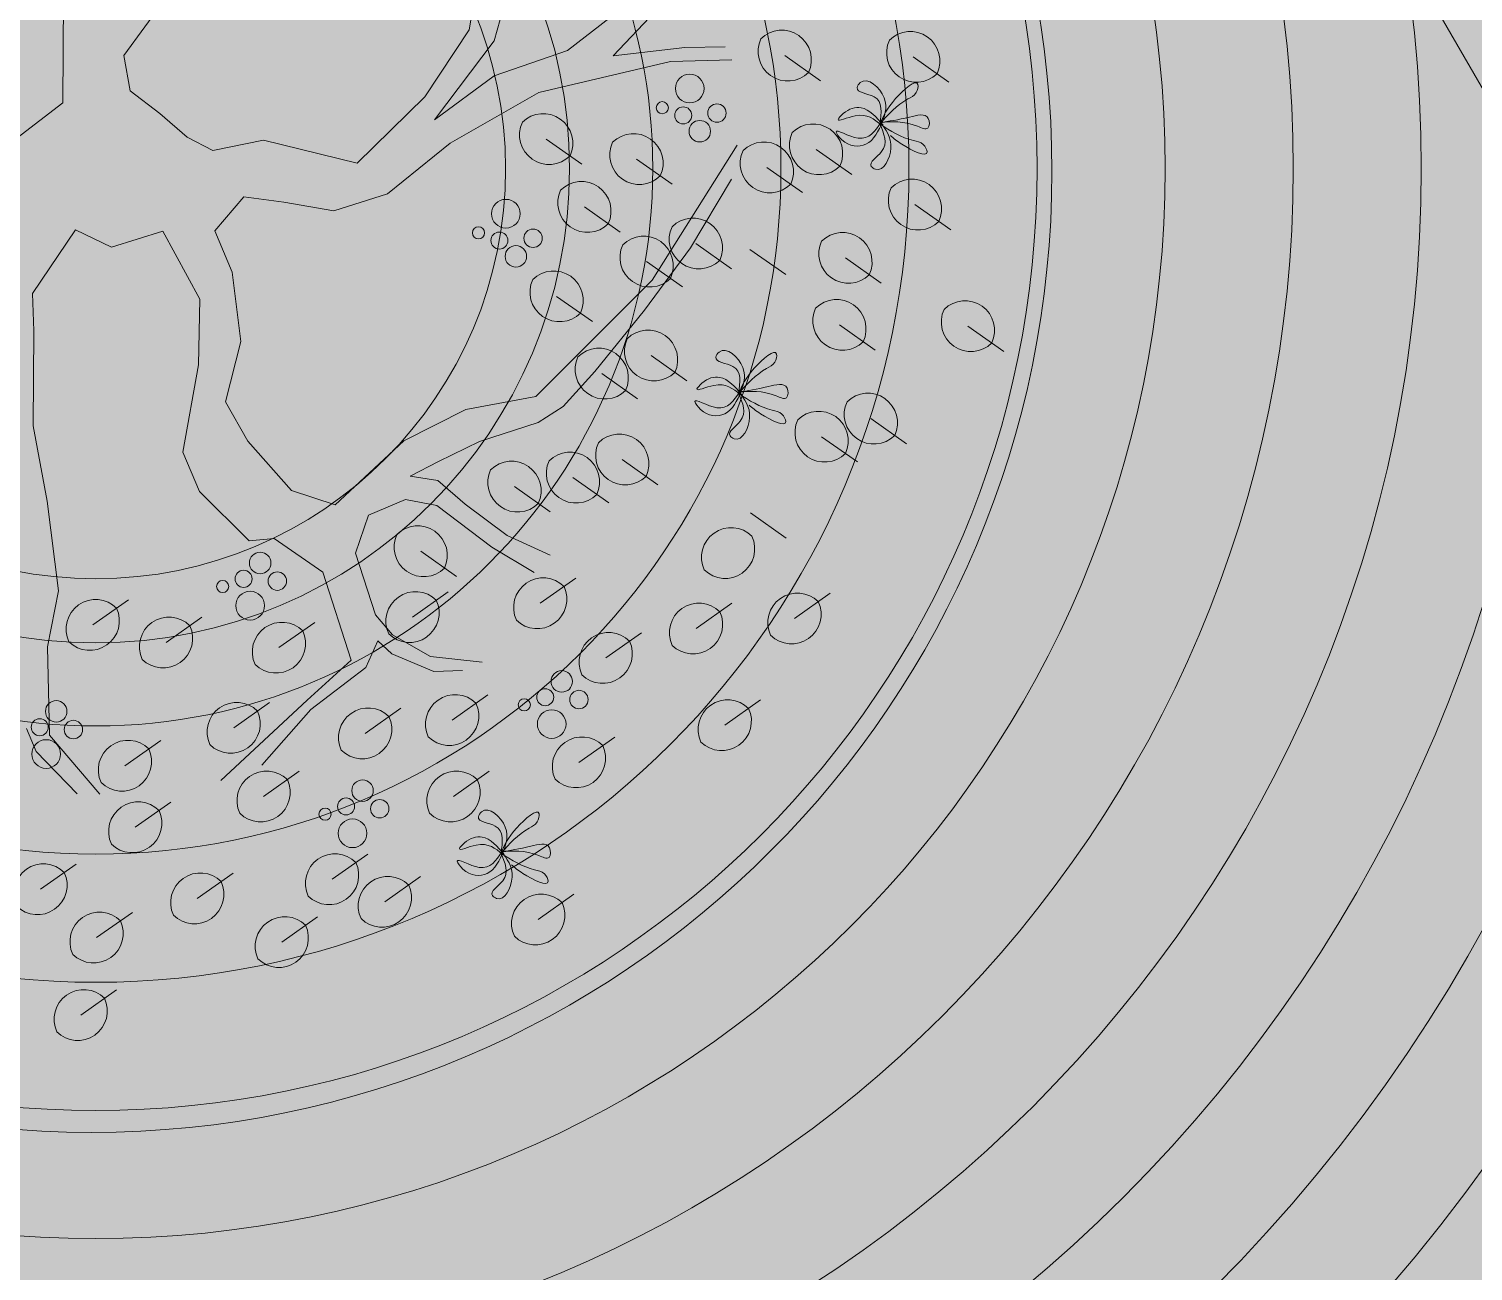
# Model space of a CAD drawing. Header units: inches. Extents: x 0 to 766, y -245 to 236.
# Drawn here: x 210.38 to 211.508, y 61.3 to 62.269 of the extents above; entities that cross this region are included whole.
import ezdxf

# ---------------------------------------------------------------- set-up
doc = ezdxf.new("R2010")
doc.units = ezdxf.units.IN
doc.header["$MEASUREMENT"] = 0
for name, color, linetype, lineweight in [('DLP_ETAPAS', 251, 'Continuous', 9), ('DLP_HATCH', 251, 'Continuous', 9), ('XREF_MOBILIARIO_200612$0$A-AN-SYMB', 251, 'Continuous', 9), ('XREF_PAISAJISMO_200612$0$A-PISO-BAJO', 251, 'Continuous', 9), ('XREF_PISOS_200612$0$A-HATCH-PISOS', 251, 'Continuous', 9), ('XREF_PISOS_200612$0$A-PISO-BAJO', 251, 'Continuous', 9), ('XREF_VEGETACION_200612$0$0_PA_alternathera verde', 251, 'Continuous', 9), ('XREF_VEGETACION_200612$0$0_PA_mora', 251, 'Continuous', 9)]:
    doc.layers.add(name, color=color, linetype=linetype, lineweight=lineweight)

# ---------------------------------------------------------------- blocks, each defined once
blk = doc.blocks.new('XREF_VEGETACION_200612$0$R3')
at = {"color": 97, "lineweight": 9, "true_color": 0x25742c}
for p, q in [((0.2087456060688169, 0.0775755072018001), (0.2162436120739812, 0.1214636338907553)), ((0.0568763860267723, 0.1196635339402405), (0.0158067486306663, 0.0632092573100636)), ((-0.018432921029671, 0.036813070822916), (-0.0179218342031504, 0.0973869471584976)), ((0.2226871457432935, 0.0713220092569031), (0.2317335295148268, 0.1037996848269813)), ((0.3016215523875871, 0.0953305650924676), (0.263787976263302, 0.0659054772468153)), ((0.2892837489119415, 0.0629986583238065), (0.3128149115237306, 0.0879255118427409)), ((0.1840248760848908, 0.0400584249089775), (0.2087456060688169, 0.0775755072018001)), ((0.1894069481842848, 0.0272052753448406), (0.2226871457432935, 0.0713220092569031)), ((0.263787976263302, 0.0659054772468153), (0.2227886316570107, 0.0517514926619924)), ((0.3293497517197466, 0.067682822108452), (0.2892837489119415, 0.0629986583238065)), ((0.3518394585877331, 0.0680559595345471), (0.3293497517197466, 0.067682822108452)), ((0.0158067486306663, 0.0632092573100636), (0.0191996522528939, 0.0434929725789743)), ((0.3213329598879113, 0.0597871967346464), (0.2476847024790914, 0.0425641501348082)), ((0.3555203097398589, 0.0607918257937286), (0.3213329598879113, 0.0597871967346464)), ((0.2227886316570107, 0.0517514926619924), (0.1894069481842848, 0.0272052753448406)), ((0.0191996522528939, 0.0434929725789743), (0.0358203641729347, 0.030841233622823)), ((0.2476847024790914, 0.0425641501348082), (0.1980679010078461, 0.0142344097039882)), ((-0.0441006925623242, 0.0169868501694737), (-0.018432921029671, 0.036813070822916)), ((0.1461335880581487, 0.0030565563303071), (0.1840248760848908, 0.0400584249089775)), ((0.0358203641729347, 0.030841233622823), (0.0510938328774273, 0.0175912602666131)), ((0.0510938328774273, 0.0175912602666131), (0.06556809427405601, 0.0100693384022748)), ((0.06556809427405601, 0.0100693384022748), (0.0938693675618652, 0.0158898969669963)), ((0.0938693675618652, 0.0158898969669963), (0.1461335880581487, 0.0030565563303071)), ((0.1980679010078461, 0.0142344097039882), (0.1630128630572472, -0.0140264109054442)), ((0.3110021541880314, -0.0622778092591716), (0.3585848138189931, 0.0130389446874801)), ((0.3325445348026506, -0.0442131336874923), (0.3553629232575304, -0.0059686269198096)), ((0.0828909538149105, -0.0158727853461187), (0.0665413745529122, -0.0348102603969665)), ((0.105076537536263, -0.0186742076571136), (0.0828909538149105, -0.0158727853461187)), ((0.1630128630572472, -0.0140264109054442), (0.1330370565608518, -0.0235644444216519)), ((0.1330370565608518, -0.0235644444216519), (0.105076537536263, -0.0186742076571136)), ((-0.0352370951886769, -0.0698759368572155), (-0.0113449489811615, -0.03419571800583299)), ((-0.0113449489811615, -0.03419571800583299), (0.0088821032815076, -0.0438482393934123)), ((0.0088821032815076, -0.0438482393934123), (0.0374684437924202, -0.0348928174399816)), ((0.0374684437924202, -0.0348928174399816), (0.0374684437924202, -0.0348928174399816)), ((0.0374684437924202, -0.0348928174399816), (0.0582832908397109, -0.0729880444918649)), ((0.0665413745529122, -0.0348102603969665), (0.0762196171467053, -0.0579232616645413)), ((0.3067500437400668, -0.0791659287291964), (0.3325445348026506, -0.0442131336874923)), ((0.0762196171467053, -0.0579232616645413), (0.0811153358069987, -0.0966557855312544)), ((0.2459850088260964, -0.1272373464896077), (0.3110021541880314, -0.0622778092591716)), ((-0.0345635357769538, -0.0907293234737381), (-0.0352370951886769, -0.0698759368572155)), ((0.0582832908397109, -0.0729880444918649), (0.0574248696125892, -0.1095905342534706)), ((0.2790245930055448, -0.1134024899199062), (0.3067500437400668, -0.0791659287291964)), ((-0.0350047648530563, -0.1437554290207572), (-0.0345635357769538, -0.0907293234737381)), ((0.0811153358069987, -0.0966557855312544), (0.0725986883495011, -0.1304023400160759)), ((0.0574248696125892, -0.1095905342534706), (0.0487944367327486, -0.1584907599619783)), ((0.2613156240147987, -0.1329091907566635), (0.2790245930055448, -0.1134024899199062)), ((0.2069755138596179, -0.134527913198383), (0.2459850088260964, -0.1272373464896077)), ((0.0725986883495011, -0.1304023400160759), (0.0850561469536615, -0.1523507913383355)), ((0.1722612268462171, -0.1520779384785555), (0.2069755138596179, -0.134527913198383)), ((0.2472295468202219, -0.1418230311909951), (0.2613156240147987, -0.1329091907566635)), ((-0.0271457652742129, -0.1857509373780317), (-0.0350047648530563, -0.1437554290207572)), ((0.2145053901601273, -0.152510313105779), (0.2472295468202219, -0.1418230311909951)), ((0.0850561469536615, -0.1523507913383355), (0.1095047930465967, -0.1798811009547876)), ((0.1338694924982064, -0.1877994548095785), (0.1722612268462171, -0.1520779384785555)), ((0.1916729074926593, -0.1635950939884765), (0.2145053901601273, -0.152510313105779)), ((0.0487944367327486, -0.1584907599619783), (0.0579418713786026, -0.1803361215784207)), ((0.1756844881037978, -0.1717815112783114), (0.1916729074926593, -0.1635950939884765)), ((0.1913007312774653, -0.174319841177919), (0.1756844881037978, -0.1717815112783114)), ((0.2065316964985868, -0.1875535165210067), (0.1913007312774653, -0.174319841177919)), ((0.0579418713786026, -0.1803361215784207), (0.0856985172326859, -0.2079703676976123)), ((0.1095047930465967, -0.1798811009547876), (0.1338694924982064, -0.1877994548095785)), ((0.1524495813433759, -0.1936021195514286), (0.173106237018942, -0.1849524385058885)), ((0.173106237018942, -0.1849524385058885), (0.1906436002576015, -0.1881778200257713)), ((-0.0207023433581526, -0.2358941930770584), (-0.0271457652742129, -0.1857509373780317)), ((0.1451647293495739, -0.2147740674344618), (0.1524495813433759, -0.1936021195514286)), ((0.1906436002576015, -0.1881778200257713), (0.2214217990292582, -0.2114996202541306)), ((0.2299822224936179, -0.2049003624320562), (0.2065316964985868, -0.1875535165210067)), ((0.0856985172326859, -0.2079703676976123), (0.0996865755248564, -0.2066184687621444)), ((0.0996865755248564, -0.2066184687621444), (0.12696983929834, -0.2254076213169469)), ((0.2540314964214758, -0.2159662909417079), (0.2299822224936179, -0.2049003624320562)), ((0.1563605976120925, -0.2493111869763993), (0.1451647293495739, -0.2147740674344618)), ((0.2214217990292582, -0.2114996202541306), (0.2451692560514971, -0.2257399368799042)), ((0.12696983929834, -0.2254076213169469), (0.1427317388549341, -0.2746628072544581)), ((-0.0270012211020685, -0.2672205973818222), (-0.0207023433581526, -0.2358941930770584)), ((0.1658792532489883, -0.2604314096017788), (0.1563605976120925, -0.2493111869763993)), ((0.1509206619451788, -0.2787880139127311), (0.1576352078716923, -0.263883484570556)), ((0.1576352078716923, -0.263883484570556), (0.1655074688353579, -0.271155199571524)), ((0.1871816956598309, -0.2726483279981267), (0.1658792532489883, -0.2604314096017788)), ((-0.0257693770790297, -0.3165314257911405), (-0.0270012211020685, -0.2672205973818222)), ((0.1655074688353579, -0.271155199571524), (0.1890266093259925, -0.280953207051482)), ((0.2159686046383058, -0.2757002412119505), (0.1871816956598309, -0.2726483279981267)), ((0.1427317388549341, -0.2746628072544581), (0.118126144645089, -0.2970256555661876)), ((0.1202858106547069, -0.302183242008482), (0.1509206619451788, -0.2787880139127311)), ((0.1890266093259925, -0.280953207051482), (0.2049457410390119, -0.2803159089062319)), ((0.118126144645089, -0.2970256555661876), (0.069919622535565, -0.3418555773881735)), ((0.0928747164708739, -0.3332734684731236), (0.1202858106547069, -0.302183242008482)), ((-0.0386252938663461, -0.3128705492007953), (-0.0332553662845498, -0.3256946888204766)), ((0.0023930893682973, -0.3495374953060377), (-0.0257693770790297, -0.3165314257911405)), ((-0.0332553662845498, -0.3256946888204766), (-0.0103943133683515, -0.3493502820162462))]:
    blk.add_line(p, q, dxfattribs=at)
blk = doc.blocks.new('XREF_VEGETACION_200612$0$MORA')
at = {"color": 8, "true_color": 0x7f8e71}
for p, q in [((0.5379797622864686, 0.08814575965965687), (0.5658904556818216, 0.06846194121176641)), ((0.6383059445598285, 0.08714769741340422), (0.6662166379529069, 0.06746387896437689)), ((0.3517478036790322, 0.02301156465362997), (0.3796584970743853, 0.003327746204602633)), ((0.5624859370660706, 0.01501073066605407), (0.5903966304614237, -0.004673087782972374)), ((0.4222277498135725, 0.007399954108673334), (0.4501384432089255, -0.012283864340354)), ((0.5240325158839818, 0.0008991342463104957), (0.551943209277062, -0.01878468420157908)), ((0.3816061139057139, -0.02995994015689529), (0.4095168072987931, -0.04964375860592263)), ((0.6396756984186807, -0.02813613308260887), (0.6675863918140337, -0.04781995153163532)), ((0.4685939836255661, -0.05849706266300103), (0.4965046770186463, -0.07818088111202837)), ((0.5108305860582352, -0.06305076577060209), (0.5387412794535882, -0.08273458421962854)), ((0.4301405624389298, -0.07260865908274461), (0.4580512558342829, -0.09229247753063508)), ((0.5854034773411598, -0.06970843226550016), (0.6133141707365128, -0.0893922507145275)), ((0.3598830622647791, -0.09970344429796807), (0.3877937556578583, -0.1193872627469954)), ((0.5807126808982606, -0.1219736553468174), (0.6086233742936136, -0.1416574737958447)), ((0.6810388631693467, -0.1229717175942069), (0.7089495565646997, -0.1426555360420974)), ((0.4336039717302, -0.1459005347100195), (0.4615146651255531, -0.1655843531579091)), ((0.3951505505481103, -0.1600121311286262), (0.4230612439411896, -0.1796959495776527)), ((0.6052188556778635, -0.1951086843404202), (0.6331295490709419, -0.2147925027894475)), ((0.5667654344935018, -0.2092202807601646), (0.5946761278888548, -0.2289040992091911)), ((0.4111194860590563, -0.2270579975025599), (0.4390301794544094, -0.2467418159527242)), ((0.3726660648769666, -0.2411695939234404), (0.4005767582700477, -0.26085341237133)), ((0.3269870788947458, -0.2481719708713035), (0.3548977722878242, -0.2678557893214659)), ((0.5113269022373599, -0.2686164776694753), (0.5392375956304383, -0.2883002961185026)), ((0.2537494511783098, -0.2986536955925656), (0.281660144573662, -0.3183375140404561)), ((0.3470901183366246, -0.3392381485898781), (0.3750008117319794, -0.3195543301419876)), ((-0.002274639075493745, -0.3561653522772419), (0.02563605431758553, -0.3364815338282137)), ((0.2473658264032874, -0.3499803292809389), (0.2752765197963676, -0.3302965108330485)), ((0.5455880207224579, -0.3510903102878862), (0.573498714117811, -0.3314064918399966)), ((0.4687288555962246, -0.3589476674913028), (0.4966395489915776, -0.3392638490434123)), ((0.05493545033683667, -0.3698720137547324), (0.08284614373218968, -0.3501881953068429)), ((0.1431106720200699, -0.373876778028035), (0.1710213654154229, -0.3541929595801445)), ((0.398205779713166, -0.381874298600219), (0.4261164731062452, -0.3621904801523286)), ((0.1077485301402046, -0.4364315885422538), (0.1356592235332839, -0.4167477700943634)), ((0.278311372883139, -0.430385628227179), (0.306222066278492, -0.4107018097781525)), ((0.4911896201835333, -0.4343954290468082), (0.5191003135766126, -0.4147116105977817)), ((0.2103878569367756, -0.4407971881752983), (0.2382985503321295, -0.4211133697274079)), ((0.02287351388757486, -0.4659812741280698), (0.05078420728292787, -0.4462974556790424)), ((0.3773469145219197, -0.4633690294119246), (0.4052576079149999, -0.4436852109628973)), ((0.1310849976288528, -0.4900098597678815), (0.158995691024205, -0.470326041318855)), ((0.2793690054862168, -0.4900098597678815), (0.3072796988815698, -0.470326041318855)), ((0.03089389444765267, -0.5140384454076923), (0.05880458784073195, -0.4943546269598027)), ((0.1845753796031904, -0.5545944815772872), (0.2124860729985425, -0.5349106631293967)), ((-0.04310462593136588, -0.5624215181895797), (-0.0151939325382866, -0.5427376997416902)), ((0.0793589291128649, -0.5695493431263632), (0.1072696225059442, -0.5498655246784736)), ((0.2257758750055006, -0.572227300012508), (0.2536865683985798, -0.5525434815623438)), ((0.3455079443504196, -0.5859905722555672), (0.373418637743498, -0.5663067538076776)), ((0.0007317795234467184, -0.6001034583694933), (0.02864247291879973, -0.5804196399216037)), ((0.1453095926307491, -0.6036673628064788), (0.1732202860261021, -0.5839835443574515)), ((-0.01170958461215665, -0.6605672806456901), (0.01620110878319725, -0.6408834621978006))]:
    blk.add_line(p, q, dxfattribs=at)
for centre, radius in [((0.4638296089748932, 0.06244680157347737), 0.01120021828280721), ((0.4424027559045527, 0.04748992180677192), 0.004736435911794128), ((0.4587666825406744, 0.04151326852590653), 0.006641328868941471), ((0.4850801899462356, 0.04330728094825798), 0.007194635536828136), ((0.4716639245404481, 0.02915846909898434), 0.00839240688142716), ((0.320260183225205, -0.03521762140392326), 0.01120021828280721), ((0.2988333301548662, -0.05017450117062783), 0.004736435911794128), ((0.315197256790988, -0.05615115445149321), 0.006641328868941471), ((0.3415107641965474, -0.05435714203027864), 0.007194635536828136), ((0.3280944987907608, -0.0685059538784154), 0.00839240688142716), ((0.128417180967439, -0.307802544142346), 0.00839240688142716), ((0.1155199389676662, -0.3201573435692682), 0.006641328868941471), ((0.1418334463732256, -0.3219513559904819), 0.007194635536828136), ((0.09915601233154447, -0.3261339968501327), 0.004736435911794128), ((0.1205828654018832, -0.3410908766168372), 0.01120021828280721), ((0.3638962833608792, -0.4002164316407129), 0.00839240688142716), ((0.3509990413611064, -0.4125712310676359), 0.006641328868941471), ((-0.03079653480424849, -0.4236148259483041), 0.00839240688142716), ((0.3346351147249846, -0.4185478843485004), 0.004736435911794128), ((0.3773125487689404, -0.4143652434899856), 0.007194635536828136), ((0.356061967797598, -0.433504764115205), 0.01120021828280721), ((-0.0436937768040222, -0.4359696253763632), 0.006641328868941471), ((-0.01738026939846282, -0.4377636377975769), 0.007194635536828136), ((-0.03863085036980518, -0.4569031584227963), 0.01120021828280721), ((0.2083557407125776, -0.4854447271529132), 0.00839240688142716), ((0.1954584987128047, -0.4977995265809732), 0.006641328868941471), ((0.2217720061183632, -0.4995935390021859), 0.007194635536828136), ((0.1790945720789567, -0.5037761798607008), 0.004736435911794128), ((0.2005214251492955, -0.5187330596274053), 0.01120021828280721)]:
    blk.add_circle(centre, radius, dxfattribs=at)
for centre, start, end in [((0.5356657544981704, 0.08486460960961573), 334.8074984582587, 134.8062370872504), ((0.6359919367715294, 0.08386654736222532), 334.8074984582587, 134.8062370872504), ((0.5402937700770405, 0.09142690971197176), 154.8074984582587, 314.8062370872503), ((0.6406199523481266, 0.09042884746344448), 154.8074984582587, 314.8062370872503), ((0.3540618114673304, 0.02629271470480798), 154.8074984582587, 314.8062370872503), ((0.3494337958907323, 0.01973041460245106), 334.8074984582587, 134.8062370872504), ((0.5601719292800462, 0.01172958061487694), 334.8074984582587, 134.8062370872504), ((0.4199137420252725, 0.004118804057496206), 334.8074984582587, 134.8062370872504), ((0.5647999448566425, 0.0182918807172312), 154.8074984582587, 314.8062370872503), ((0.4245417576041435, 0.01068110415985046), 154.8074984582587, 314.8062370872503), ((0.5263465236722809, 0.004180284297488512), 154.8074984582587, 314.8062370872503), ((0.521718508093409, -0.002382015803730653), 334.8074984582587, 134.8062370872504), ((0.3792921061151411, -0.03324109020807331), 334.8074984582587, 134.8062370872504), ((0.6373616906303825, -0.031417283133786), 334.8074984582587, 134.8062370872504), ((0.383920121694012, -0.02667879010571816), 154.8074984582587, 314.8062370872503), ((0.6419897062069788, -0.02485498303256684), 154.8074984582587, 314.8062370872503), ((0.4662799758349934, -0.06177821271417905), 334.8074984582587, 134.8062370872504), ((0.4278265546529045, -0.07588980913278576), 334.8074984582587, 134.8062370872504), ((0.4709079914138652, -0.05521591261295988), 154.8074984582587, 314.8062370872503), ((0.5830894695528617, -0.07298958231667818), 334.8074984582587, 134.8062370872504), ((0.4324545702295026, -0.06932750903156659), 154.8074984582587, 314.8062370872503), ((0.5877174851317308, -0.0664272822154599), 154.8074984582587, 314.8062370872503), ((0.3621970700530772, -0.09642229424792781), 154.8074984582587, 314.8062370872503), ((0.3575690544764809, -0.102984594349147), 334.8074984582587, 134.8062370872504), ((0.5830266886865605, -0.1186925052956402), 154.8074984582587, 314.8062370872503), ((0.5783986731099624, -0.1252548053968585), 334.8074984582587, 134.8062370872504), ((0.6833528709599186, -0.1196905675430298), 154.8074984582587, 314.8062370872503), ((0.6787248553833223, -0.126252867644248), 334.8074984582587, 134.8062370872504), ((0.4359179795207719, -0.1426193846588415), 154.8074984582587, 314.8062370872503), ((0.4312899639441738, -0.1491816847600607), 334.8074984582587, 134.8062370872504), ((0.3928365427575384, -0.1632932811798042), 334.8074984582587, 134.8062370872504), ((0.3974645583364094, -0.1567309810774491), 154.8074984582587, 314.8062370872503), ((0.6029048478895653, -0.1983898343915982), 334.8074984582587, 134.8062370872504), ((0.5644514267052028, -0.2125014308113427), 334.8074984582587, 134.8062370872504), ((0.6075328634661625, -0.191827534290379), 154.8074984582587, 314.8062370872503), ((0.5690794422818, -0.2059391307089857), 154.8074984582587, 314.8062370872503), ((0.4134334938473545, -0.2237768474525188), 154.8074984582587, 314.8062370872503), ((0.4088054782707564, -0.2303391475548739), 334.8074984582587, 134.8062370872504), ((0.3703520570863947, -0.2444507439734815), 334.8074984582587, 134.8062370872504), ((0.3293010866830448, -0.2448908208212615), 154.8074984582587, 314.8062370872503), ((0.3246730711064476, -0.2514531209236175), 334.8074984582587, 134.8062370872504), ((0.3749800726652666, -0.2378884438711255), 154.8074984582587, 314.8062370872503), ((0.2514354433922854, -0.3019348456437436), 334.8074984582587, 134.8062370872504), ((0.4960983778343397, -0.3033358326056685), 45.19376291274957, 205.1925015417412), ((0.2560634589688826, -0.2953725455425253), 154.8074984582587, 314.8062370872503), ((0.4914703622554697, -0.2967735325033134), 225.1937629127495, 25.19250154174128), ((0.3494041261271974, -0.342519298642193), 45.19376291274957, 205.1925015417412), ((0.3447761105483265, -0.3359569985398378), 225.1937629127495, 25.19250154174128), ((3.936871280441068e-05, -0.3594465023272821), 45.19376291274957, 205.1925015417412), ((0.2496798341915865, -0.3532614793321169), 45.19376291274957, 205.1925015417412), ((0.2450518186127155, -0.3466991792297618), 225.1937629127495, 25.19250154174128), ((0.547902028510757, -0.3543714603402019), 45.19376291274957, 205.1925015417412), ((0.5432740129341598, -0.3478091602378459), 225.1937629127495, 25.19250154174128), ((-0.004588646866066526, -0.352884202224927), 225.1937629127495, 25.19250154174128), ((0.4710428633867974, -0.3622288175424799), 45.19376291274957, 205.1925015417412), ((0.4664148478079264, -0.3556665174412608), 225.1937629127495, 25.19250154174128), ((0.05724945812740856, -0.3731531638059105), 45.19376291274957, 205.1925015417412), ((0.05262144254853851, -0.3665908637046922), 225.1937629127495, 25.19250154174128), ((0.1454246798106418, -0.3771579280792121), 45.19376291274957, 205.1925015417412), ((0.1407966642317717, -0.3705956279779929), 225.1937629127495, 25.19250154174128), ((0.4005197875014641, -0.385155448652533), 45.19376291274957, 205.1925015417412), ((0.3958917719248669, -0.3785931485501779), 225.1937629127495, 25.19250154174128), ((0.1100625379285036, -0.4397127385934319), 45.19376291274957, 205.1925015417412), ((0.2806253806737118, -0.433666778277221), 45.19376291274957, 205.1925015417412), ((0.4935036279718323, -0.4376765790979853), 45.19376291274957, 205.1925015417412), ((0.1054345223519055, -0.4331504384922127), 225.1937629127495, 25.19250154174128), ((0.2127018647250747, -0.4440783382264755), 45.19376291274957, 205.1925015417412), ((0.2080738491484775, -0.4375160381241212), 225.1937629127495, 25.19250154174128), ((0.2759973650971146, -0.427104478174865), 225.1937629127495, 25.19250154174128), ((0.4888756123929605, -0.431114278995631), 225.1937629127495, 25.19250154174128), ((0.02518752167814675, -0.4692624241792487), 45.19376291274957, 205.1925015417412), ((0.3796609223102196, -0.4666501794631026), 45.19376291274957, 205.1925015417412), ((0.3750329067313487, -0.4600878793596106), 225.1937629127495, 25.19250154174128), ((0.0205595060992767, -0.4627001240768918), 225.1937629127495, 25.19250154174128), ((0.1333990054194247, -0.4932910098190595), 45.19376291274957, 205.1925015417412), ((0.2816830132745158, -0.4932910098190595), 45.19376291274957, 205.1925015417412), ((0.1287709898405529, -0.4867287097167035), 225.1937629127495, 25.19250154174128), ((0.2770549976979186, -0.4867287097167035), 225.1937629127495, 25.19250154174128), ((0.03320790223595171, -0.5173195954588703), 45.19376291274957, 205.1925015417412), ((0.02857988665708078, -0.5107572953576511), 225.1937629127495, 25.19250154174128), ((0.1868893873914885, -0.5578756316284652), 45.19376291274957, 205.1925015417412), ((-0.04079061814306773, -0.5657026682396209), 45.19376291274957, 205.1925015417412), ((-0.04541863372193777, -0.5591403681384026), 225.1937629127495, 25.19250154174128), ((0.08167293689888933, -0.5728304931775421), 45.19376291274957, 205.1925015417412), ((0.1822613718148913, -0.5513133315261092), 225.1937629127495, 25.19250154174128), ((0.2280898827937987, -0.5755084500625482), 45.19376291274957, 205.1925015417412), ((0.07704492132456675, -0.566268193075186), 225.1937629127495, 25.19250154174128), ((0.2234618672172024, -0.5689461499601931), 225.1937629127495, 25.19250154174128), ((0.3478219521409915, -0.589271722307882), 45.19376291274957, 205.1925015417412), ((0.3431939365621215, -0.5827094222043891), 225.1937629127495, 25.19250154174128), ((0.003045787311745762, -0.6033846084206722), 45.19376291274957, 205.1925015417412), ((0.1476236004190481, -0.60694851285652), 45.19376291274957, 205.1925015417412), ((-0.001582228264851437, -0.5968223083183162), 225.1937629127495, 25.19250154174128), ((0.1429955848424509, -0.6003862127553008), 225.1937629127495, 25.19250154174128), ((-0.009395576821583873, -0.6638484306968682), 45.19376291274957, 205.1925015417412), ((-0.0140235924004557, -0.657286130595649), 225.1937629127495, 25.19250154174128)]:
    blk.add_arc(centre, 0.02312027310773498, start, end, dxfattribs=at)
at = {"color": 15, "true_color": 0xba4440}
for points in [[(0.6122208825191517, 0.0348141100653061), (0.607801655639463, 0.05599302401830109), (0.5945649442056524, 0.06320386476655404), (0.5970131678210251, 0.06711714965259041), (0.6155643597454299, 0.05521889098755661), (0.6127457879229867, 0.03337408630839356)], [(0.6122208825191517, 0.0348141100653061), (0.62453878356526, 0.05457816523741243), (0.6419565920323942, 0.0656072120124982), (0.640607673855877, 0.05924947334730035), (0.6341210264982475, 0.05430723320156616), (0.6122208825191517, 0.0348141100653061)], [(0.6133282709807553, 0.03406300244930893), (0.5928996301346192, 0.041186666920769), (0.5798021531151001, 0.03839860760874725), (0.5836881950059345, 0.04291796598292574), (0.5975624231196894, 0.04744104287280493), (0.6148329051776171, 0.03377099210522694)], [(0.6130576989763457, 0.03605632717606255), (0.5952671686937743, 0.02374482870207828), (0.5781556662847045, 0.02853366405245783), (0.5825800689554956, 0.02240573531479217), (0.6014284531848704, 0.01895970274857817), (0.6144300500451116, 0.0367388567690119)], [(0.6122208825191517, 0.0348141100653061), (0.6136071495412487, 0.01322350502390801), (0.6055917433646707, 0.00170430579260028), (0.6088519165719788, -0.000484608457326452), (0.6208826138773347, 0.01603890476075254), (0.6123429327927541, 0.03634195097331538)], [(0.6125369883576166, 0.03591812169927522), (0.6354241094250721, 0.04022256733376128), (0.6501055480949303, 0.03909442498522786), (0.6497369441804635, 0.03155232420793208), (0.6417087072687275, 0.03298401680692908), (0.6125369883576166, 0.03591812169927522)], [(0.5019076138816345, -0.17554490149326), (0.4974883870019466, -0.1543659875414019), (0.4842516755681361, -0.1471551467931489), (0.4866998991835088, -0.1432418619071125), (0.5052510911079144, -0.1551401205721472), (0.5024325192877441, -0.1769849252501734)], [(0.5019076138816345, -0.17554490149326), (0.5142255149277446, -0.1557808463211545), (0.5316433233948779, -0.1447517995460688), (0.530294405216087, -0.1511095382124026), (0.5238077578607321, -0.1560517783592745), (0.5019076138816345, -0.17554490149326)], [(0.5030150023432398, -0.1762960091092571), (0.48258636149483, -0.1691723446389339), (0.4694888844775829, -0.1719604039509566), (0.4733749263661453, -0.1674410455767772), (0.4872491544798994, -0.1629179686857611), (0.5045196365401017, -0.1765880194544769)], [(0.5022237197200994, -0.1744408898592908), (0.5251108407898295, -0.1701364442259425), (0.5397922794596886, -0.171264586574476), (0.539423675542948, -0.178806687350634), (0.5313954386334858, -0.177374994751637), (0.5022237197200994, -0.1744408898592908)], [(0.5027444303365556, -0.1743026843825044), (0.4849539000562588, -0.1866141828576247), (0.4678423976471882, -0.1818253475061091), (0.4722668003157056, -0.1879532762437739), (0.491115184547354, -0.1913993088099888), (0.5041167814053216, -0.1736201547895542)], [(0.5019076138816345, -0.17554490149326), (0.5032938809060061, -0.1971355065369318), (0.4952784747271552, -0.2086547057659667), (0.4985386479367353, -0.2108436200170294), (0.5105693452398192, -0.1943201067989504), (0.5020296641552386, -0.1740170605863876)], [(0.3164349835376816, -0.5342960997935675), (0.3120157566602675, -0.5131171858417085), (0.298779045226456, -0.5059063450934556), (0.3012272688395559, -0.5019930602074183), (0.3197784607662344, -0.5138913188724539), (0.3169598889437912, -0.5357361235516169)], [(0.3164349835376816, -0.5342960997935675), (0.3287528845860654, -0.514532044622598), (0.346170693050925, -0.5035029978486492), (0.3448217748744078, -0.5098607365127092), (0.338335127519052, -0.5148029766595812), (0.3164349835376816, -0.5342960997935675)], [(0.3175423720015598, -0.5350472074107016), (0.2971137311531509, -0.5279235429392406), (0.28401625413363, -0.5307116022512632), (0.2879022960244653, -0.526192243877083), (0.3017765241382211, -0.5216691669860678), (0.3190470061984234, -0.5353392177547835)], [(0.3167510893761465, -0.5331920881607344), (0.3396382104458766, -0.5288876425262483), (0.3543196491157348, -0.5300157848747826), (0.3539510452012689, -0.5375578856520784), (0.345922808289532, -0.5361261930530796), (0.3167510893761465, -0.5331920881607344)], [(0.3172717999948764, -0.533053882683947), (0.2994812697145788, -0.5453653811579313), (0.282369767305509, -0.5405765458064149), (0.2867941699740255, -0.5467044745452174), (0.305642554205674, -0.5501505071102955), (0.3186441510659161, -0.5323713530898608)], [(0.3164349835376816, -0.5342960997935675), (0.3178212505620532, -0.5558867048372385), (0.3098058443832024, -0.5674059040674102), (0.3130660175927824, -0.569594818317336), (0.3250967148981374, -0.5530713050992571), (0.3165570338135586, -0.5327682588866942)]]:
    blk.add_spline(points, degree=3, dxfattribs=at)
for points in [[(0.620496763985634, 0.02575526979738463), (0.6228538906653585, 0.02361811150306892), (0.6319088340975014, 0.01655904066409608), (0.653020009578599, 0.006312098399799737), (0.6461990735848024, 0.02051731496634268), (0.6312105821662763, 0.02265772677445543), (0.6205564812758757, 0.02947802074684702), (0.6122208825191517, 0.0348141100653061), (0.6125015849371183, 0.03446900450283241), (0.6127822873550857, 0.03412389894149559), (0.6130646467678078, 0.03377852075002785)], [(0.5101834953481195, -0.1846037417611814), (0.512540622027843, -0.1867409000577709), (0.5215955654622588, -0.1937999708956069), (0.5427067409410826, -0.2040469131587663), (0.5358858049472852, -0.1898416965922234), (0.5208973135264863, -0.1877012847841106), (0.5102432126383603, -0.180880990811719), (0.5019076138816345, -0.17554490149326), (0.5021883162973282, -0.1758900070557337), (0.5024690187152965, -0.1762351126193451), (0.5027513781302915, -0.176580490809676)], [(0.3247108650041657, -0.543354940062625), (0.327067991686163, -0.5454920983580775), (0.3361229351205806, -0.5525511691959135), (0.3572341105994026, -0.5627981114602099), (0.3504131746056061, -0.54859289489253), (0.33542468318708, -0.5464524830844173), (0.3247705822966802, -0.5396321891120257), (0.3164349835376816, -0.5342960997935675), (0.3167156859556481, -0.5346412053571781), (0.3169963883736164, -0.5349863109196509), (0.3172787477863377, -0.5353316891099826)]]:
    blk.add_open_spline(points, degree=3, knots=[0.0135811452674375, 0.0135811452674375, 0.0135811452674375, 0.0135811452674375, 0.0228408773814082, 0.0430607390611459, 0.0494351147405413, 0.0574333094315304, 0.0861888325717341, 0.0861888325717341, 0.0861888325717341, 0.0877711067313856, 0.0877711067313856, 0.0877711067313856, 0.0877711067313856], dxfattribs=at)
at = {"layer": 'XREF_VEGETACION_200612$0$0_PA_mora'}
blk.add_circle((-0.003378582541698094, -0.002198115735152939, -5.608684174996599e-08), 0.75, dxfattribs=at)
at = {"color": 201, "true_color": 0xd6adff, "xscale": 1.39692645397722, "yscale": 1.39692645397722, "zscale": 1.39692645397722}
blk.add_blockref('XREF_VEGETACION_200612$0$R3', (0, 0), dxfattribs=at)
blk = doc.blocks.new('XREF_PISOS_200612')
at = {"true_color": 0xc5dddb}
h = blk.add_hatch(color=254, dxfattribs=at)
h.dxf.hatch_style = 1
edge = h.paths.add_edge_path()
edge.add_arc((54.31017770283506, 58.45093949884176), 2.034999167713067, 137.2455501913871, 180, ccw=False)
edge.add_spline(control_points=[(52.81593929347582, 59.83241450320929), (52.72144404883147, 59.73020604997873), (52.6097548295802, 59.64713115803897)], knot_values=[7.420732677251505, 7.420732677251505, 7.420732677251505, 7.608206266191195, 7.608206266191195, 7.608206266191195], weights=[0.9697931051922422, 0.9805677013496867, 1], degree=2, periodic=0)
edge.add_spline(control_points=[(52.6097548295802, 59.64713115803897), (50.2794655689504, 57.91385261714458), (47.9491763083206, 56.1805740762502)], knot_values=[6.420732677251503, 6.420732677251503, 6.420732677251503, 7.420732677251504, 7.420732677251504, 7.420732677251504], weights=[1, 1, 1], degree=2, periodic=0)
edge.add_spline(control_points=[(47.9491763083206, 56.1805740762502), (46.74738107764279, 55.28667394630612), (47.63950677076355, 54.08356091473252)], knot_values=[4.851412029839768, 4.851412029839768, 4.851412029839768, 6.420732677251505, 6.420732677251505, 6.420732677251505], weights=[1, 0.7076283201114759, 1], degree=2, periodic=0)
edge.add_spline(control_points=[(47.63950677076355, 54.08356091473252), (48.70079921590514, 52.65231105033308), (49.76209166101762, 51.22106118500233)], knot_values=[3.851412029839767, 3.851412029839767, 3.851412029839767, 4.851412029839767, 4.851412029839767, 4.851412029839767], weights=[1, 1, 1], degree=2, periodic=0)
edge.add_spline(control_points=[(49.76209166101762, 51.22106118500233), (48.22932379113627, 53.28813875280321), (49.77797822045977, 55.34334104787558), (51.28306129571865, 57.34072027821094), (53.64785177248996, 56.52673941198736)], knot_values=[1.312897387582045, 1.312897387582045, 1.312897387582045, 2.596701397528634, 2.596701397528634, 3.851412029839767, 3.851412029839767, 3.851412029839767], weights=[1, 0.800958439030089, 1, 0.8054690896072664, 0.9911831382454394], degree=2, periodic=0)
edge.add_arc((54.31017770283506, 58.45093949884176), 2.034999167713067, 180, 251.00610406871, ccw=False)
edge = h.paths.add_edge_path()
edge.add_arc((55.26212411891902, 61.66319752670825), 1.31534463850727, 118.9530838935475, 180.0000000000045, ccw=False)
edge.add_arc((53.36564128127065, 65.09115993138403), 2.602253273649963, 223.0791399977491, 298.9530838935453, ccw=False)
edge.add_spline(control_points=[(51.46492688724538, 63.31380040384829), (52.13753899236326, 62.59450670424849), (52.81015109751024, 61.87521300464869)], knot_values=[9.103877956185665, 9.103877956185665, 9.103877956185665, 9.690290230294782, 9.690290230294782, 9.690290230294782], weights=[1, 1, 1], degree=2, periodic=0)
edge.add_spline(control_points=[(52.81015109751024, 61.87521300464869), (53.26863654976478, 61.3849070854485), (53.20850411357242, 60.71633181255311), (53.16274138839799, 60.20752444677056), (52.81593929347582, 59.83241450320929)], knot_values=[7.608206266191196, 7.608206266191196, 7.608206266191196, 8.449778905658277, 8.449778905658277, 9.103877956185666, 9.103877956185666, 9.103877956185666], weights=[1, 0.9127680279737026, 1, 0.9322003266240158, 0.9697931051922422], degree=2, periodic=0)
edge.add_arc((54.31017770283506, 58.45093949884176), 2.034999167713067, 73.4929124860069, 137.245550186372, ccw=False)
edge.add_arc((55.26212411891902, 61.66319752670825), 1.31534463850727, 180, 253.4929124860068, ccw=False)
edge = h.paths.add_edge_path()
edge.add_spline(control_points=[(52.06674706956255, 67.34606479108334), (51.46490546764107, 66.9993856092915), (50.8630638657196, 66.65270642656833)], knot_values=[11.90393865263135, 11.90393865263135, 11.90393865263135, 12.35166604686488, 12.35166604686488, 12.35166604686488], weights=[1, 1, 1], degree=2, periodic=0)
edge.add_spline(control_points=[(50.8630638657196, 66.65270642656833), (50.23517412878573, 66.29102272167802), (50.12820993817877, 65.57435035146773), (50.02124574757181, 64.85767798125744), (50.51616055594059, 64.32841438241303)], knot_values=[10.10387795618567, 10.10387795618567, 10.10387795618567, 11.00390830440851, 11.00390830440851, 11.90393865263135, 11.90393865263135, 11.90393865263135], weights=[1, 0.9004405020335327, 1, 0.9004405020335327, 1], degree=2, periodic=0)
edge.add_spline(control_points=[(50.51616055594059, 64.32841438241303), (50.99054372159299, 63.82110739313066), (51.46492688724538, 63.31380040384829)], knot_values=[9.690290230294782, 9.690290230294782, 9.690290230294782, 10.10387795618566, 10.10387795618566, 10.10387795618566], weights=[1, 1, 1], degree=2, periodic=0)
edge.add_arc((53.36564128127065, 65.09115993138403), 2.602253273649962, 180, 223.0791399977492, ccw=False)
edge.add_arc((53.36564128127065, 65.09115993138403), 2.602253273649963, 119.94325922403061, 180, ccw=False)
edge = h.paths.add_edge_path()
edge.add_arc((55.59758859759313, 68.49695366155356), 1.469726558404782, 160.2370857837698, 180, ccw=False)
edge.add_spline(control_points=[(54.21442918878165, 68.99391060788184), (54.02835176844383, 68.4760091342032), (53.55149262698251, 68.2013236740604)], knot_values=[12.90393865263135, 12.90393865263135, 12.90393865263135, 13.60460954261812, 13.60460954261812, 13.60460954261812], weights=[0.9717292602615879, 0.9254469480725109, 1], degree=2, periodic=0)
edge.add_spline(control_points=[(53.55149262698251, 68.2013236740604), (52.80911984827253, 67.77369423303753), (52.06674706956255, 67.34606479108334)], knot_values=[12.35166604686488, 12.35166604686488, 12.35166604686488, 12.90393865263135, 12.90393865263135, 12.90393865263135], weights=[1, 1, 1], degree=2, periodic=0)
edge.add_arc((53.36564128127065, 65.09115993138403), 2.602253273649963, 56.76163653179577, 119.9432592240154, ccw=False)
edge.add_arc((55.59758859759313, 68.49695366155356), 1.469726558404782, 180, 236.7616365318027, ccw=False)
edge = h.paths.add_edge_path()
edge.add_arc((54.99892079690471, 71.13364628795534), 1.234076530135634, 217.3290119148632, 282.7922702117886, ccw=False)
edge.add_spline(control_points=[(53.96818250254728, 70.44547442067415), (54.40392261566012, 69.90774814225733), (54.27757210604614, 69.22726702876389), (54.25543357760762, 69.1080364016816), (54.21442918878165, 68.99391060788184)], knot_values=[13.60460954261812, 13.60460954261812, 13.60460954261812, 14.46920996199322, 14.46920996199322, 14.63313949138156, 14.63313949138156, 14.63313949138156], weights=[1, 0.9080044556105098, 1, 0.9825575075379989, 0.9717292602615879], degree=2, periodic=0)
edge.add_arc((55.59758859759313, 68.49695366155356), 1.469726558404782, 102.7922702117881, 160.2370857526825, ccw=False)
h = blk.add_hatch(color=254, dxfattribs=at)
h.dxf.hatch_style = 1
edge = h.paths.add_edge_path()
edge.add_arc((54.31017770283506, 58.45093949884176), 2.034999167713072, 355.8870599541108, 433.4929124860067)
edge.add_arc((55.26212411891902, 61.66319752670825), 1.315344638507271, 253.4929124860066, 355.9069782129818)
edge.add_line((56.33993595416541, 58.30498384125531), (56.57411394909528, 61.56931353679656))
h = blk.add_hatch(color=254, dxfattribs=at)
h.dxf.hatch_style = 1
h.paths.add_polyline_path([(56.57411394908559, 61.56931353732944, -0.4791951855235615), (54.88839005251066, 60.40206535067409, -0.3321368408845735), (56.34517687055632, 58.45093949884176)])
h = blk.add_hatch(color=254, dxfattribs=at)
h.dxf.hatch_style = 1
edge = h.paths.add_edge_path()
edge.add_arc((54.31017770283506, 58.45093949884176), 2.034999167713067, 251.0061040675668, 355.8967182624828, ccw=False)
edge.add_spline(control_points=[(53.64785177248996, 56.52673941198736), (53.69221830571769, 56.51146807614714), (53.73615215194877, 56.49499324336648), (56.14567165411427, 55.59144314285368), (55.96113701580907, 53.02470708731562)], knot_values=[0, 0, 0, 0.02909337763545583, 0.02909337763545583, 1.312897387582045, 1.312897387582045, 1.312897387582045], weights=[0.9911831382454394, 0.9954893494228226, 1, 0.800958439030089, 1], degree=2, periodic=0)
edge.add_line((55.96113701580907, 53.02470708731562), (56.33996052895255, 58.30532599888392))
at = {"layer": 'XREF_PISOS_200612$0$A-HATCH-PISOS', "true_color": 0x92a9b0}
h = blk.add_hatch(color=253, dxfattribs=at)
h.dxf.hatch_style = 1
edge = h.paths.add_edge_path(flags=17)
edge.add_arc((55.26212411891902, 61.66319752670825), 1.11534463850727, 0, 360)
edge = h.paths.add_edge_path()
edge.add_arc((55.26212411891902, 61.66319752670825), 1.31534463850727, 0, 360)
edge = h.paths.add_edge_path()
edge.add_arc((54.31017770283506, 58.45093949884176), 2.034999167713067, 0, 360)
edge = h.paths.add_edge_path(flags=17)
edge.add_arc((54.31017770283506, 58.45093949884176), 1.834999167713067, 0, 360)
edge = h.paths.add_edge_path(flags=17)
edge.add_arc((52.52739657720667, 53.27157471794635), 3.24260323404889, 0, 360)
edge = h.paths.add_edge_path()
edge.add_arc((52.52739657720667, 53.27157471794635), 3.44260323404889, 0, 360)
edge = h.paths.add_edge_path()
edge.add_arc((62.04802453101729, 54.92543700616807), 1.659338402228093, 257.7161634443561, 410.4422407126931)
at = {"layer": 'XREF_PISOS_200612$0$A-HATCH-PISOS', "true_color": 0xb6b7b9}
h = blk.add_hatch(color=9, dxfattribs=at)
h.dxf.hatch_style = 1
h.paths.add_polyline_path([(52.47517853512545, 58.45093949884176, 1), (56.14517687057378, 58.45093949884176, 1)])
h.paths.add_polyline_path([(55.74517687055049, 58.45093949884176, -1), (52.87517853511963, 58.45093949884176, -1)], flags=16)
h.paths.add_polyline_path([(55.34517687055632, 58.45093949884176, -1), (53.27517853514291, 58.45093949884176, -1)], flags=0)
h.paths.add_polyline_path([(54.94517687056214, 58.45093949884176, -1), (53.67517853513709, 58.45093949884176, -1)], flags=0)
h.paths.add_polyline_path([(54.54517687056796, 58.45093949884176, -1), (54.07517853513127, 58.45093949884176, -1)], flags=0)
at = {"layer": 'XREF_PISOS_200612$0$A-HATCH-PISOS', "true_color": 0xe0e0e1}
h = blk.add_hatch(color=254, dxfattribs=at)
h.dxf.hatch_style = 1
h.paths.add_polyline_path([(52.87517853511963, 58.45093949884176, 1), (55.74517687055049, 58.45093949884176, 1)])
h.paths.add_polyline_path([(55.34517687055632, 58.45093949884176, -1), (53.27517853514291, 58.45093949884176, -1)], flags=16)
h.paths.add_polyline_path([(54.94517687056214, 58.45093949884176, -1), (53.67517853513709, 58.45093949884176, -1)], flags=0)
h.paths.add_polyline_path([(54.54517687056796, 58.45093949884176, -1), (54.07517853513127, 58.45093949884176, -1)], flags=0)
at = {"layer": 'XREF_PISOS_200612$0$A-HATCH-PISOS', "true_color": 0xb6b7b9}
h = blk.add_hatch(color=9, dxfattribs=at)
h.dxf.hatch_style = 1
h.paths.add_polyline_path([(53.27517853514291, 58.45093949884176, 1), (55.34517687055632, 58.45093949884176, 1)])
h.paths.add_polyline_path([(54.94517687056214, 58.45093949884176, -1), (53.67517853513709, 58.45093949884176, -1)], flags=16)
h.paths.add_polyline_path([(54.54517687056796, 58.45093949884176, -1), (54.07517853513127, 58.45093949884176, -1)], flags=0)
at = {"layer": 'XREF_PISOS_200612$0$A-HATCH-PISOS', "true_color": 0xe0e0e1}
h = blk.add_hatch(color=254, dxfattribs=at)
h.dxf.hatch_style = 1
edge = h.paths.add_edge_path(flags=17)
edge.add_arc((54.31017770283506, 58.45093949884176), 0.4349991677130676, 0, 360)
edge = h.paths.add_edge_path()
edge.add_arc((54.31017770283506, 58.45093949884176), 0.6349991677130675, 0, 360)
at = {"layer": 'XREF_PISOS_200612$0$A-HATCH-PISOS', "true_color": 0x92a9b0}
h = blk.add_hatch(color=253, dxfattribs=at)
h.dxf.hatch_style = 1
edge = h.paths.add_edge_path()
edge.add_arc((54.31017770283506, 58.45093949884176), 0.4349991677130676, 0, 360)
at = {"layer": 'XREF_PISOS_200612$0$A-PISO-BAJO'}
for radius in [2.034999167713067, 1.834999167713067, 1.734999167713067, 1.634999167713068, 1.534999167713067, 1.434999167713067, 1.334999167713067, 1.234999167713068, 1.134999167713068, 1.034999167713067, 0.9349991677130676, 0.8349991677130676, 0.7349991677130676, 0.6349991677130675, 0.5349991677130675, 0.4349991677130676]:
    blk.add_circle((54.31017770283506, 58.45093949884176, 1.069169213885796e-06), radius, dxfattribs=at)
blk = doc.blocks.new('XREF_MOBILIARIO_200612$0$macetero')
for radius in [0.37, 0.32]:
    blk.add_circle((33.39007429685444, 21.01798130664974), radius)
blk = doc.blocks.new('XREF_MOBILIARIO_200612')
at = {"layer": 'XREF_MOBILIARIO_200612$0$A-AN-SYMB'}
blk.add_blockref('XREF_MOBILIARIO_200612$0$macetero', (20.9201236226089, 37.43286924797224, -2.158148275659159e-07), dxfattribs=at)
blk = doc.blocks.new('XREF_PAISAJISMO_200612')
at = {"layer": 'XREF_PAISAJISMO_200612$0$A-PISO-BAJO'}
blk.add_circle((54.31017770283506, 58.45093949884176, 1.069169213885796e-06), 2.034999167713067, dxfattribs=at)
blk = doc.blocks.new('paisajismo et 1')
at = {"layer": 'XREF_VEGETACION_200612$0$0_PA_alternathera verde', "true_color": 0x99b29c, "transparency": 33554618}
h = blk.add_hatch(dxfattribs=at)
h.set_pattern_fill('STIP2', color=253, scale=0.1, angle=45, style=0, double=1, pattern_type=2)
h.set_pattern_definition([(45, (-0.05515432893298566, 0.0678822509944439), (-0.07071067811865477, 0.07071067811865477), [0, -0.1]), (45, (-0.03535533905960619, 0.06505382340401411), (-0.07071067811865477, 0.07071067811865477), [0, -0.1]), (45, (-0.02192031021695584, 0.04454772733151913), (-0.07071067811865477, 0.07071067811865477), [0, -0.1]), (45, (0.01909188309218735, 0.05303300824016333), (-0.07071067811865477, 0.07071067811865477), [0, -0.1]), (45, (-0.008485281374305487, 0.07636753190308809), (-0.07071067811865477, 0.07071067811865477), [0, -0.1]), (45, (-0.006363961030729115, 0.112429978325963), (-0.07071067811865477, 0.07071067811865477), [0, -0.1]), (45, (-0.03606244584079832, 0.09263098798692226), (-0.07071067811865477, 0.07071067811865477), [0, -0.1]), (45, (0.02262741699814796, 0.09333809465169907), (-0.07071067811865477, 0.07071067811865477), [0, -0.1]), (45, (0.04171930009033531, 0.06717514432966709), (-0.07071067811865477, 0.07071067811865477), [0, -0.1]), (45, (0, 0.004242640919983387), (-0.07071067811865477, 0.07071067811865477), [0, -0.1]), (45, (-0.001414213562384248, 0.03111269790679216), (-0.07071067811865477, 0.07071067811865477), [0, -0.1]), (45, (0.02192031021695584, 0.02757716458290815), (-0.07071067811865477, 0.07071067811865477), [0, -0.1]), (45, (0.01979898987337947, 0.115965511649847), (-0.07071067811865477, 0.07071067811865477), [0, -0.1]), (45, (0.0148492424050346, 0.07566042523831129), (-0.07071067811865477, 0.07071067811865477), [0, -0.1]), (45, (-0.01414213562384248, 0.09333809465169907), (-0.07071067811865477, 0.07071067811865477), [0, -0.1]), (45, (0.004242640687152743, 0.09899494890123606), (-0.07071067811865477, 0.07071067811865477), [0, -0.1]), (45, (-0.002121320343576372, 0.05444722250103951), (-0.07071067811865477, 0.07071067811865477), [0, -0.1]), (45, (-0.02050609665457159, 0.112429978325963), (-0.07071067811865477, 0.07071067811865477), [0, -0.1]), (45, (0.04313351365271956, 0.09263098798692226), (-0.07071067811865477, 0.07071067811865477), [0, -0.1]), (45, (0.0622253967449069, 0.0692964643239975), (-0.07071067811865477, 0.07071067811865477), [0, -0.1]), (120.9638, (-0.02757716446649283, 0.05303300824016333), (0.141421532209918, -0.2828426137166201), [0.004123099999999989, -0.4081874999999993]), (14.03620000000003, (-0.03040559159126133, 0.07990306615829468), (-0.3535534263607663, -0.07071036266044872), [0.005831, -0.5772642]), (23.19860000000003, (0.006363961030729115, 0.08414570707827806), (0.282842725450836, 0.1414213818706459), [0.0053852, -0.5331313]), (194.0362, (0.04101219330914319, 0.05091168824583292), (0.3535534263607664, 0.07071036266044864), [0.005830999999999989, -0.5772641999999986]), (98.13009999999991, (0.009899494936689734, 0.03818376641720533), (-0.07071066359193326, 0.3535533934986177), [0.004999999999999999, -0.4949999999999999]), (0, (-0.003535533905960619, 0.1265721134841442), (0.07071070000000002, 0.07071069999999999), [0.005656900000000001, -0.1357645]), (146.3099, (0.03535533905960619, 0.07778174616396427), (-0.3535532763525759, 0.2121322549781836), [0.005099, -0.5048028999999999]), (8.130100000000086, (-0.01979898987337947, 0.02828427124768496), (0.3535533934986178, 0.07071066359193351), [0.004999999999999996, -0.4949999999999997]), (0, (-0.05586143571417779, 0.08131727948784828), (0.07071070000000002, 0.07071069999999999), [0.0042426, -0.1371787])])
edge = h.paths.add_edge_path()
edge.add_arc((51.71452824366861, 60.85070884227753), 1.000000000216064, 43.0791400622907, 201.8251881637574)
edge.add_arc((49.35667361045489, 60.07555095106363), 1.485354890708911, -86.78856903532977, 15.757876152655115, ccw=False)
edge.add_arc((49.53357393966871, 55.64184337481856), 2.952172311638322, 91.81863581691148, 163.0055155460936)
edge.add_line((46.71031444182154, 56.50470325071365), (46.6640651547059, 56.33555851131678))
edge.add_arc((49.53357393763145, 55.64184337668121), 2.952172309217285, 166.4092828962823, 218.9557343629963)
edge.add_arc((48.8443901540013, 54.97701175138354), 1.999999995301538, 126.64201920200159, 216.5574689137809, ccw=False)
edge.add_line((47.65076319815125, 56.58177175465971), (52.31134172272868, 60.04832883924246))
edge.add_arc((51.71452824343578, 60.85070884227753), 0.9999999991681295, 306.6420192171174, 403.0791400531792)
edge = h.paths.add_edge_path()
edge.add_arc((48.24317445792258, 69.78608579654247), 3.570987634337727, 308.6827920765558, 355.422778427953, ccw=False)
edge.add_arc((51.61177067240351, 65.35293390322477), 1.999999997126928, 119.9432591410272, 124.63522977367461, ccw=False)
edge.add_line((50.6134864394844, 67.08597417362034), (53.30191520074732, 68.6345914201811))
edge.add_arc((52.80277308280347, 69.50111155677587), 1.000000000514846, 299.9432591747675, 540.0000000533608)
edge = h.paths.add_edge_path()
edge.add_line((50.94000118487747, 77.43960933107883), (49.32637376661296, 71.45953549351543))
edge.add_arc((51.36612315132516, 70.81633663550019), 2.13875719131132, 89.20540455432968, 162.4982537651871, ccw=False)
edge.add_line((51.39578314134269, 72.9548881566152), (51.24286988412496, 73.15231186058372))
edge.add_arc((52.71662894968176, 74.02651515882462), 1.713533539200834, 79.26616203354871, 210.6755386143308, ccw=False)
edge.add_line((53.03576925653033, 75.71006695646793), (54.51503128538025, 75.31592099461704))
edge.add_line((54.51503128538025, 75.31592099461704), (54.79356219971669, 76.58298922982067))
edge.add_line((54.79356219971669, 76.58298922982067), (50.94000118487747, 77.43960933107883))
for name in ['XREF_PAISAJISMO_200612', 'XREF_PISOS_200612', 'XREF_MOBILIARIO_200612']:
    blk.add_blockref(name, (0, 0))
at = {"layer": 'XREF_VEGETACION_200612$0$0_PA_mora'}
blk.add_blockref('XREF_VEGETACION_200612$0$MORA', (54.31017133581918, 58.45094717759639, 5.578475029618932e-06), dxfattribs=at)
blk = doc.blocks.new('ETAPAS_EL-ROSARIO-01')
at = {"layer": 'DLP_HATCH'}
h = blk.add_hatch(dxfattribs=at)
h.set_pattern_fill('NET', color=8, scale=0.5, angle=30)
h.set_pattern_definition([(29.99999999999999, (-226598.6886320594, -8188115.858783023), (-0.7937499999999998, 1.374815328507796), []), (120, (-226598.6886320594, -8188115.858783023), (-1.374815328507796, -0.7937499999999997), [])])
edge = h.paths.add_edge_path()
edge.add_line((-5.119257558631944, -39.38055419642478), (-2.145317182556028, -34.362713820301))
edge.add_line((-2.145317182556028, -34.362713820301), (-0.7240417564753443, -35.17092017363757))
edge.add_line((-0.7240417564753443, -35.17092017363757), (6.173584206553642, -23.15930621977895))
edge.add_line((6.173584206553642, -23.15930621977895), (4.372489723959006, -12.48715165443718))
edge.add_line((4.372489723959006, -12.48715165443718), (3.084003503667191, -7.412719970569015))
edge.add_line((3.084003503667191, -7.412719970569015), (0.6028502009867225, -1.453054812736809))
edge.add_line((0.6028502009867225, -1.453054812736809), (-26.05888872095966, -11.4215807216242))
edge.add_line((-26.05888872095966, -11.4215807216242), (-38.30667500055279, -6.003316828981042))
edge.add_line((-38.30667500055279, -6.003316828981042), (-39.01143954624422, -15.82896352373064))
edge.add_line((-39.01143954624422, -15.82896352373064), (-41.04641557997093, -27.65982411149889))
edge.add_arc((-46.95957980857929, -26.64272587094456), 6.000000002119358, 309.9255506769823, 350.2402988185339, ccw=False)
edge.add_line((-43.10882972707623, -31.24400002416223), (-48.93134561294573, -36.11679237801582))
edge.add_line((-48.93134561294573, -36.11679237801582), (-63.58545379701536, -32.11002549156547))
edge.add_line((-63.58545379701536, -32.11002549156547), (-61.2715167705901, -23.64699377864599))
edge.add_line((-61.2715167705901, -23.64699377864599), (-60.8656602006231, -17.4209560174495))
edge.add_line((-60.8656602006231, -17.4209560174495), (-71.96898017692729, -14.997259397991))
edge.add_line((-71.96898017692729, -14.997259397991), (-72.46370098288753, -16.80662044230849))
edge.add_line((-72.46370098288753, -16.80662044230849), (-97.98786569951335, -9.828191481530666))
edge.add_line((-97.98786569951335, -9.828191481530666), (-103.8112985943153, -36.55343463178724))
edge.add_line((-103.8112985943153, -36.55343463178724), (-110.35362560043, -66.42470536567271))
edge.add_line((-110.35362560043, -66.42470536567271), (-53.61793261306593, -81.61772925034165))
edge.add_line((-53.61793261306593, -81.61772925034165), (-44.92496922399732, -72.72020544484258))
edge.add_line((-44.92496922399732, -72.72020544484258), (-5.119257558631944, -39.38055419642478))

msp = doc.modelspace()

# ---------------------------------------------------------------- block references
at = {"color": 251}
msp.add_blockref('paisajismo et 1', (156.1220962290192, 3.709226474245099, -1.06852960529373e-07), dxfattribs=at)
at = {"layer": 'DLP_ETAPAS', "color": 251}
msp.add_blockref('ETAPAS_EL-ROSARIO-01', (278.4598979095701, 96.25533297945282, -1.572678485372836e-07), dxfattribs=at)

doc.saveas('drawing.dxf')
